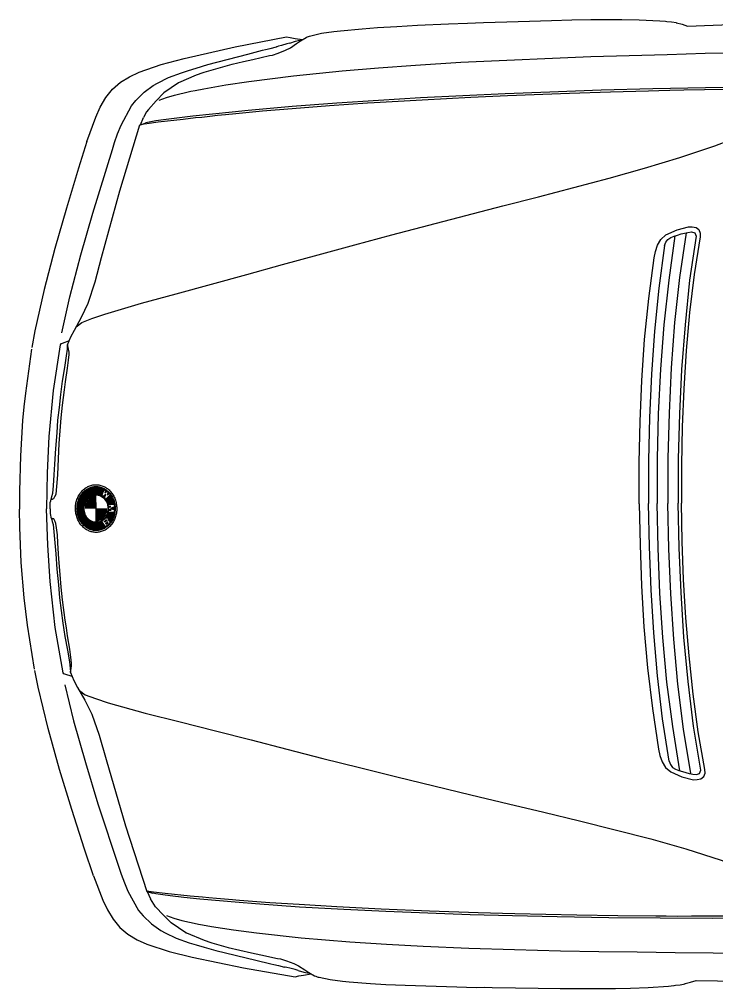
# Model space of a CAD drawing. Header units: inches. Extents: x 13 to 261, y -112 to -47.
# Drawn here: x 183.144 to 184.46, y -76.384 to -74.556 of the extents above; entities that cross this region are included whole.
import ezdxf

# ---------------------------------------------------------------- set-up
doc = ezdxf.new("R2010")
doc.units = ezdxf.units.IN
doc.header["$MEASUREMENT"] = 0

msp = doc.modelspace()

# ---------------------------------------------------------------- linework, layer by layer
at = {"linetype": 'Continuous'}
for p, q in [((184.3639, -74.5595), (184.3664, -74.56)), ((184.4054, -74.5687), (184.6564, -74.5599)), ((183.6921, -74.5875), (183.6941, -74.587)), ((183.6178, -74.6107), (183.6293, -74.6076)), ((183.4444, -74.6758), (183.4454, -74.6752)), ((183.3726, -74.7549), (183.3784, -74.7408)), ((183.2646, -75.5091), (183.2641, -75.4487)), ((183.2659, -75.5104), (183.2654, -75.4473)), ((183.2669, -75.474), (183.2667, -75.4461)), ((183.2682, -75.469), (183.2679, -75.445)), ((183.2694, -75.4659), (183.2692, -75.4439)), ((183.2707, -75.4636), (183.2705, -75.443)), ((183.272, -75.4617), (183.2718, -75.4422)), ((183.2733, -75.4601), (183.2731, -75.4414)), ((183.2746, -75.4588), (183.2744, -75.4407)), ((183.2759, -75.4576), (183.2757, -75.4401)), ((183.2771, -75.4566), (183.277, -75.4395)), ((183.2784, -75.4558), (183.2783, -75.439)), ((183.2797, -75.455), (183.2796, -75.4386)), ((183.281, -75.4544), (183.2809, -75.4382)), ((183.2823, -75.4539), (183.2822, -75.4379)), ((183.2836, -75.4535), (183.2835, -75.4376)), ((183.2849, -75.4532), (183.2848, -75.4374)), ((183.2862, -75.4529), (183.2861, -75.4373)), ((183.2875, -75.4528), (183.2874, -75.4372)), ((183.2888, -75.4527), (183.2887, -75.4372)), ((183.2901, -75.4528), (183.29, -75.4372)), ((183.2914, -75.4529), (183.2913, -75.4372)), ((183.2927, -75.4531), (183.2926, -75.4374)), ((183.294, -75.4534), (183.2939, -75.4375)), ((183.2953, -75.4538), (183.2952, -75.4378)), ((183.2966, -75.4543), (183.2965, -75.4381)), ((183.2979, -75.4549), (183.2978, -75.4384)), ((183.2992, -75.4556), (183.2991, -75.4388)), ((183.3005, -75.4523), (183.3004, -75.4393)), ((183.3018, -75.449), (183.3017, -75.4398)), ((183.303, -75.4457), (183.303, -75.4404)), ((183.3043, -75.4425), (183.3043, -75.4411)), ((183.3056, -75.4433), (183.3056, -75.4419)), ((183.3069, -75.4442), (183.3069, -75.4427)), ((183.307, -75.4478), (183.3069, -75.4457)), ((183.3083, -75.4467), (183.3082, -75.4436)), ((183.3096, -75.446), (183.3095, -75.4446)), ((183.3109, -75.4472), (183.3108, -75.4457)), ((183.3122, -75.4511), (183.3122, -75.4469)), ((183.3135, -75.45), (183.3135, -75.4483)), ((183.2554, -75.4933), (183.2551, -75.4647)), ((183.2567, -75.4968), (183.2564, -75.4611)), ((183.258, -75.4997), (183.2577, -75.4582)), ((183.2594, -75.5021), (183.2589, -75.4558)), ((183.2607, -75.5041), (183.2602, -75.4537)), ((183.262, -75.506), (183.2615, -75.4519)), ((183.2633, -75.5076), (183.2628, -75.4502)), ((183.2708, -75.4788), (183.2707, -75.4673)), ((183.2721, -75.4788), (183.272, -75.4649)), ((183.2734, -75.4788), (183.2733, -75.463)), ((183.2747, -75.4788), (183.2746, -75.4615)), ((183.276, -75.4788), (183.2759, -75.4601)), ((183.2773, -75.4788), (183.2772, -75.459)), ((183.2786, -75.4788), (183.2785, -75.458)), ((183.2799, -75.4788), (183.2798, -75.4572)), ((183.2812, -75.4787), (183.281, -75.4566)), ((183.2825, -75.4787), (183.2823, -75.456)), ((183.2838, -75.4787), (183.2836, -75.4555)), ((183.2851, -75.4787), (183.2849, -75.4552)), ((183.2864, -75.4787), (183.2862, -75.4549)), ((183.2877, -75.4787), (183.2875, -75.4548)), ((183.2893, -75.5046), (183.2888, -75.4527)), ((183.289, -75.4787), (183.2888, -75.4547)), ((183.3005, -75.4564), (183.3005, -75.4546)), ((183.3019, -75.4574), (183.3018, -75.4554)), ((183.3032, -75.4585), (183.3031, -75.4556)), ((183.3045, -75.4598), (183.3044, -75.4545)), ((183.3057, -75.4558), (183.3057, -75.4533)), ((183.3058, -75.4614), (183.3058, -75.459)), ((183.307, -75.4525), (183.307, -75.4522)), ((183.3071, -75.4633), (183.3071, -75.4606)), ((183.3084, -75.4656), (183.3084, -75.4597)), ((183.3098, -75.4686), (183.3097, -75.4586)), ((183.3109, -75.4523), (183.3109, -75.451)), ((183.3111, -75.4737), (183.311, -75.4574)), ((183.3124, -75.4707), (183.3122, -75.4563)), ((183.3137, -75.4708), (183.3135, -75.4551)), ((183.3148, -75.4516), (183.3148, -75.4497)), ((183.315, -75.4708), (183.3148, -75.454)), ((183.3163, -75.4709), (183.3161, -75.4514)), ((183.3176, -75.4709), (183.3174, -75.4532)), ((183.3189, -75.471), (183.3187, -75.4553)), ((183.3202, -75.471), (183.3201, -75.4577)), ((183.3215, -75.471), (183.3214, -75.4606)), ((183.3228, -75.4711), (183.3227, -75.4641)), ((183.254, -75.4882), (183.2539, -75.4698)), ((183.2672, -75.5116), (183.267, -75.4837)), ((183.2695, -75.4789), (183.2695, -75.4706)), ((183.2906, -75.5026), (183.2903, -75.4787)), ((183.2919, -75.5024), (183.2916, -75.4787)), ((183.2932, -75.5022), (183.2929, -75.4786)), ((183.2945, -75.5018), (183.2942, -75.4786)), ((183.2957, -75.5014), (183.2955, -75.4786)), ((183.297, -75.5008), (183.2968, -75.4786)), ((183.2983, -75.5001), (183.2981, -75.4786)), ((183.2996, -75.4993), (183.2994, -75.4786)), ((183.3009, -75.4984), (183.3007, -75.4786)), ((183.3022, -75.4972), (183.302, -75.4786)), ((183.3035, -75.4959), (183.3033, -75.4785)), ((183.3048, -75.4943), (183.3046, -75.4785)), ((183.3061, -75.4924), (183.3059, -75.4785)), ((183.3073, -75.49), (183.3072, -75.4785)), ((183.3086, -75.4867), (183.3085, -75.4785)), ((183.3113, -75.4968), (183.3112, -75.4833)), ((183.3125, -75.4833), (183.3124, -75.4736)), ((183.3137, -75.4765), (183.3137, -75.475)), ((183.3138, -75.482), (183.3138, -75.4804)), ((183.314, -75.5018), (183.3138, -75.4861)), ((183.315, -75.4759), (183.315, -75.475)), ((183.3151, -75.4819), (183.3151, -75.4809)), ((183.3153, -75.5072), (183.3151, -75.4861)), ((183.3163, -75.4754), (183.3163, -75.475)), ((183.3163, -75.4786), (183.3163, -75.4783)), ((183.3164, -75.4818), (183.3164, -75.4815)), ((183.3166, -75.5055), (183.3164, -75.486)), ((183.3176, -75.4791), (183.3176, -75.4778)), ((183.3179, -75.5036), (183.3177, -75.4859)), ((183.319, -75.4796), (183.3189, -75.4773)), ((183.3191, -75.5015), (183.319, -75.4859)), ((183.3203, -75.4801), (183.3202, -75.4767)), ((183.3204, -75.4991), (183.3203, -75.4858)), ((183.3216, -75.4806), (183.3215, -75.4762)), ((183.3217, -75.4962), (183.3216, -75.4857)), ((183.3229, -75.4811), (183.3228, -75.4757)), ((183.323, -75.4926), (183.3229, -75.4857)), ((183.3242, -75.4876), (183.3241, -75.4692)), ((183.2685, -75.5127), (183.2683, -75.4887)), ((183.2699, -75.5138), (183.2697, -75.4918)), ((183.2712, -75.5147), (183.271, -75.4941)), ((183.2725, -75.5155), (183.2723, -75.4959)), ((183.2738, -75.5162), (183.2736, -75.4975)), ((183.2751, -75.5169), (183.2749, -75.4988)), ((183.2764, -75.5175), (183.2762, -75.5)), ((183.2777, -75.518), (183.2775, -75.5009)), ((183.279, -75.5185), (183.2788, -75.5018)), ((183.2803, -75.5189), (183.2802, -75.5025)), ((183.2816, -75.5193), (183.2815, -75.5031)), ((183.2829, -75.5196), (183.2828, -75.5036)), ((183.2842, -75.5198), (183.2841, -75.504)), ((183.2855, -75.52), (183.2854, -75.5043)), ((183.292, -75.5201), (183.2919, -75.5044)), ((183.2933, -75.5199), (183.2932, -75.5042)), ((183.2946, -75.5197), (183.2945, -75.5039)), ((183.2959, -75.5195), (183.2958, -75.5035)), ((183.2972, -75.5191), (183.2971, -75.503)), ((183.2985, -75.5188), (183.2984, -75.5023)), ((183.2998, -75.5183), (183.2996, -75.5016)), ((183.301, -75.5025), (183.3009, -75.5007)), ((183.3022, -75.5013), (183.3022, -75.4997)), ((183.3035, -75.5001), (183.3035, -75.4986)), ((183.3048, -75.4989), (183.3048, -75.4972)), ((183.3049, -75.5035), (183.3049, -75.5027)), ((183.3061, -75.4976), (183.3061, -75.4956)), ((183.3062, -75.5041), (183.3061, -75.5015)), ((183.3074, -75.4965), (183.3074, -75.4938)), ((183.3075, -75.5029), (183.3074, -75.5003)), ((183.3087, -75.4959), (183.3087, -75.4914)), ((183.3087, -75.5016), (183.3087, -75.5006)), ((183.31, -75.496), (183.3099, -75.4884)), ((183.3101, -75.5066), (183.3101, -75.5041)), ((183.3126, -75.501), (183.3125, -75.4862)), ((183.2868, -75.5201), (183.2867, -75.5045)), ((183.2881, -75.5202), (183.288, -75.5046)), ((183.2894, -75.5202), (183.2893, -75.5046)), ((183.2907, -75.5202), (183.2906, -75.5046)), ((183.3011, -75.5178), (183.301, -75.5047)), ((183.3024, -75.5173), (183.3023, -75.5065)), ((183.3037, -75.5167), (183.3036, -75.5084)), ((183.305, -75.516), (183.3049, -75.5102)), ((183.3063, -75.5152), (183.3062, -75.5121)), ((183.3075, -75.5072), (183.3075, -75.5064)), ((183.3076, -75.5143), (183.3076, -75.5129)), ((183.3088, -75.5078), (183.3088, -75.5052)), ((183.3089, -75.5134), (183.3088, -75.5117)), ((183.3101, -75.5124), (183.3101, -75.5105)), ((183.3114, -75.5113), (183.3114, -75.5092)), ((183.3127, -75.51), (183.3127, -75.508)), ((183.314, -75.5087), (183.314, -75.5068)), ((183.3855, -76.2008), (183.3916, -76.2148)), ((183.4587, -76.2787), (183.4597, -76.2792)), ((183.6333, -76.3406), (183.6448, -76.3435)), ((183.708, -76.3625), (183.71, -76.3629)), ((184.3801, -76.3785), (184.3826, -76.3779)), ((184.4215, -76.3686), (184.6726, -76.3728))]:
    msp.add_line(p, q, dxfattribs=at)
for points in [[(183.6941, -74.587), (183.7145, -74.5823), (183.738, -74.5791), (183.7505, -74.5775), (183.791, -74.5737), (183.8199, -74.5714), (183.8564, -74.5696), (183.8954, -74.5672), (183.9539, -74.5647), (183.9899, -74.5629), (184.0054, -74.5627), (184.0204, -74.5621), (184.0644, -74.5607), (184.1069, -74.5593), (184.1488, -74.5579), (184.1868, -74.5571), (184.2228, -74.5563), (184.2528, -74.556), (184.2813, -74.5563), (184.3143, -74.557), (184.3529, -74.5586), (184.3634, -74.5595)], [(184.3664, -74.56), (184.3749, -74.5609), (184.3844, -74.5622)], [(184.3839, -74.5623), (184.3844, -74.5628), (184.3839, -74.5623)], [(184.3844, -74.5628), (184.3949, -74.5652), (184.4054, -74.5687)], [(183.4555, -74.6297), (183.5518, -74.6078), (183.6486, -74.5889)], [(183.6486, -74.5889), (183.6556, -74.5904), (183.6646, -74.5918), (183.6789, -74.5941)], [(183.6672, -74.6018), (183.6747, -74.5967), (183.6856, -74.5901)], [(183.6856, -74.5901), (183.6876, -74.5891), (183.6901, -74.5881)], [(183.6901, -74.5881), (183.6901, -74.5881), (183.6921, -74.5875)], [(183.6219, -74.6232), (183.6329, -74.6196), (183.6468, -74.6139), (183.6558, -74.6094), (183.6672, -74.6018)], [(183.6547, -74.6009), (183.6492, -74.6024), (183.6392, -74.605), (183.6333, -74.6066), (183.6303, -74.6076), (183.6293, -74.6076)], [(183.6547, -74.6009), (183.6652, -74.5973), (183.6787, -74.5942)], [(183.3239, -74.7883), (183.3297, -74.7718), (183.3361, -74.7557), (183.3558, -74.719), (183.3642, -74.709), (183.3795, -74.6933), (183.3969, -74.6807), (183.4049, -74.6761), (183.4258, -74.6659), (183.4502, -74.6567), (183.4632, -74.6526), (183.4781, -74.648), (183.5001, -74.6413), (183.5754, -74.6216), (183.6033, -74.6143), (183.6088, -74.6128), (183.6178, -74.6107)], [(183.4082, -74.7086), (183.4221, -74.7035), (183.4371, -74.6988), (183.4655, -74.6921), (183.4655, -74.6921), (183.468, -74.6915), (183.476, -74.69), (183.4925, -74.6868), (183.5339, -74.6795), (183.5773, -74.6731), (183.6618, -74.6623), (183.7532, -74.653), (183.8221, -74.6474), (183.8916, -74.6423), (183.9775, -74.637), (184.064, -74.6327), (184.1505, -74.6289), (184.223, -74.6263), (184.2949, -74.6241), (184.3669, -74.622), (184.4384, -74.6199), (184.5139, -74.6182), (184.5894, -74.616), (184.6919, -74.6141)], [(183.4927, -74.6558), (183.5062, -74.6517), (183.5236, -74.6465), (183.5456, -74.6408), (183.5675, -74.6357), (183.585, -74.6315), (183.6164, -74.6242), (183.6219, -74.6232)], [(183.2718, -74.7863), (183.2884, -74.7402), (183.2968, -74.7216), (183.3076, -74.7035), (183.32, -74.6879), (183.3349, -74.6747), (183.3518, -74.6641), (183.3702, -74.6554), (183.4121, -74.641), (183.4555, -74.6297)], [(183.4454, -74.6752), (183.4787, -74.6609), (183.4912, -74.6563), (183.4927, -74.6558)], [(183.4444, -74.6758), (183.417, -74.6945), (183.4027, -74.7095)], [(184.508, -74.6877), (184.437, -74.6889), (184.3985, -74.6897), (184.372, -74.69), (184.351, -74.6906), (184.3315, -74.6913), (184.2601, -74.693), (184.1826, -74.6957), (184.0656, -74.7002), (183.9961, -74.7033), (183.9047, -74.7081), (183.8137, -74.7135), (183.8012, -74.7141), (183.7298, -74.7192), (183.6588, -74.7248), (183.6034, -74.7293), (183.5464, -74.7348), (183.5394, -74.7354), (183.5334, -74.736), (183.5184, -74.7376), (183.5034, -74.7392), (183.4885, -74.7409), (183.4765, -74.742), (183.4535, -74.7447), (183.4065, -74.7501), (183.3846, -74.7533), (183.3756, -74.7544), (183.3716, -74.7549)], [(184.5225, -74.6841), (184.439, -74.6849), (184.3395, -74.6872), (184.2425, -74.6896), (184.1455, -74.693), (184.0611, -74.6962), (183.9811, -74.7), (183.9016, -74.7042), (183.8222, -74.7089), (183.7432, -74.7141), (183.6593, -74.7203), (183.5763, -74.7281), (183.5459, -74.7308), (183.4714, -74.7385), (183.4415, -74.7423), (183.416, -74.7455), (183.402, -74.7476), (183.389, -74.7498), (183.383, -74.7513)], [(183.4027, -74.7095), (183.3878, -74.7258), (183.3844, -74.7303), (183.3784, -74.7408)], [(183.2514, -75.1359), (183.2624, -75.1279), (183.2813, -75.1202), (183.3053, -75.112), (183.3746, -75.0914), (183.4404, -75.0738), (183.5068, -75.0557), (183.5736, -75.0371), (183.6409, -75.0185), (183.7083, -74.9999), (183.7776, -74.9813), (183.8474, -74.9627), (183.9168, -74.944), (183.9866, -74.9259), (184.057, -74.9078), (184.1238, -74.8907), (184.1907, -74.8731), (184.2575, -74.8555), (184.3243, -74.8369), (184.3907, -74.8168), (184.4565, -74.7947), (184.5452, -74.7604), (184.5825, -74.7431)], [(183.3726, -74.7549), (183.3766, -74.7534), (183.383, -74.7513)], [(183.2741, -75.0913), (183.2872, -75.0512), (183.2993, -75.0051), (183.3337, -74.8793), (183.3716, -74.7549)], [(183.2718, -74.7863), (183.2558, -74.8369), (183.233, -74.9122), (183.2111, -74.9879), (183.1913, -75.0655), (183.1735, -75.1437), (183.1678, -75.1752)], [(183.2244, -75.1473), (183.2395, -75.0791), (183.2603, -74.9999), (183.2826, -74.9217), (183.32, -74.8014), (183.3239, -74.7883)], [(184.3424, -75.0057), (184.3447, -74.9937), (184.3486, -74.9817), (184.355, -74.9711), (184.3645, -74.9625), (184.3854, -74.9528), (184.4073, -74.9472)], [(184.4073, -74.9472), (184.4143, -74.9471), (184.4213, -74.9485), (184.4269, -74.9525), (184.4294, -74.959), (184.429, -74.966)], [(184.3815, -74.9644), (184.3697, -75.048), (184.3605, -75.1321), (184.3542, -75.2161), (184.35, -75.3002), (184.3482, -75.3847), (184.348, -75.4692)], [(184.3616, -74.9826), (184.3641, -74.9765), (184.368, -74.971), (184.3735, -74.9675), (184.38, -74.9649), (184.3865, -74.9628), (184.393, -74.9608), (184.3994, -74.9592), (184.4059, -74.9577), (184.4129, -74.9566), (184.4189, -74.9585), (184.4215, -74.965)], [(184.4024, -74.9587), (184.3902, -75.0428), (184.3809, -75.1279), (184.3747, -75.213), (184.3705, -75.2985), (184.3682, -75.3835), (184.368, -75.469)], [(184.4215, -74.965), (184.4092, -75.0481), (184.4005, -75.1322), (184.3937, -75.2163), (184.39, -75.3003), (184.3877, -75.3848), (184.3875, -75.4688)], [(184.429, -74.966), (184.4176, -75.0371), (184.4093, -75.1086), (184.4029, -75.1807), (184.3981, -75.2527), (184.3952, -75.3248), (184.3939, -75.3968), (184.394, -75.4688)], [(184.3616, -74.9826), (184.3509, -75.0632), (184.3431, -75.1442), (184.3373, -75.2253), (184.3335, -75.3068), (184.3318, -75.3878), (184.3315, -75.4694)], [(184.314, -75.4695), (184.3143, -75.392), (184.3156, -75.3145), (184.3189, -75.237), (184.3242, -75.1599), (184.332, -75.0828), (184.3424, -75.0057)], [(183.2353, -75.1701), (183.2411, -75.1551), (183.248, -75.142), (183.2613, -75.1179), (183.2741, -75.0913)], [(183.2213, -75.1698), (183.208, -75.2559), (183.1998, -75.343), (183.1964, -75.4115), (183.1955, -75.4795)], [(183.2353, -75.1701), (183.2353, -75.1706), (183.2353, -75.1721), (183.2358, -75.1741), (183.2364, -75.1781), (183.2374, -75.1836), (183.2374, -75.1881), (183.2365, -75.1991), (183.2347, -75.2142), (183.2309, -75.2397), (183.229, -75.2547), (183.2267, -75.2692), (183.2253, -75.2837), (183.2225, -75.3078), (183.2207, -75.3318), (183.2189, -75.3558), (183.2172, -75.3848), (183.216, -75.4143), (183.2151, -75.4303), (183.2137, -75.4438), (183.2128, -75.4519), (183.2108, -75.4569), (183.2089, -75.4604), (183.2069, -75.4609), (183.2059, -75.4614), (183.2049, -75.4614), (183.2044, -75.4614), (183.2044, -75.4604), (183.2049, -75.4589), (183.2058, -75.4559), (183.2073, -75.4499), (183.2087, -75.4359), (183.21, -75.4154), (183.2113, -75.3949), (183.213, -75.3654), (183.2153, -75.3358), (183.217, -75.3118), (183.2198, -75.2878), (183.2226, -75.2638), (183.2259, -75.2382), (183.2302, -75.2127), (183.2335, -75.1907), (183.2349, -75.1781), (183.2353, -75.1721), (183.2353, -75.1701)], [(183.2383, -75.1624), (183.2248, -75.1672), (183.2228, -75.1683), (183.2213, -75.1698)], [(183.1673, -75.1778), (183.1556, -75.2609), (183.1528, -75.2869), (183.1501, -75.3129), (183.1461, -75.3795), (183.1442, -75.446), (183.1445, -75.48)], [(183.2025, -75.4795), (183.2025, -75.4755), (183.2025, -75.471), (183.2024, -75.4675), (183.2034, -75.4639), (183.2044, -75.4609)], [(183.1727, -75.7817), (183.1595, -75.6988), (183.1563, -75.6729), (183.153, -75.6469), (183.1479, -75.5804), (183.1449, -75.514), (183.1445, -75.48)], [(183.2268, -75.7887), (183.212, -75.7029), (183.2023, -75.616), (183.1977, -75.5475), (183.1955, -75.4795)], [(183.2025, -75.4795), (183.2026, -75.4835), (183.2026, -75.4879), (183.2027, -75.4914), (183.2037, -75.4949), (183.2047, -75.4979)], [(184.314, -75.4695), (184.3157, -75.547), (184.3184, -75.6245), (184.3231, -75.7019), (184.3298, -75.7789), (184.339, -75.8558), (184.3506, -75.9327)], [(184.3704, -75.9555), (184.3581, -75.8751), (184.3489, -75.7942), (184.3417, -75.7133), (184.3365, -75.6318), (184.3332, -75.5508), (184.3315, -75.4694)], [(184.3905, -75.9733), (184.3773, -75.89), (184.3665, -75.8061), (184.3588, -75.7221), (184.353, -75.6382), (184.3498, -75.5537), (184.348, -75.4692)], [(184.4116, -75.9787), (184.3978, -75.8948), (184.387, -75.8099), (184.3793, -75.7249), (184.3735, -75.6395), (184.3698, -75.5545), (184.368, -75.469)], [(184.4305, -75.972), (184.4168, -75.8891), (184.4065, -75.8052), (184.3983, -75.7213), (184.393, -75.6373), (184.3893, -75.5528), (184.3875, -75.4688)], [(184.438, -75.9709), (184.4254, -75.9), (184.4157, -75.8286), (184.4081, -75.7567), (184.4019, -75.6847), (184.3978, -75.6128), (184.3951, -75.5408), (184.394, -75.4688)], [(183.2408, -75.7881), (183.2408, -75.7876), (183.2408, -75.7861), (183.2413, -75.7841), (183.2417, -75.7801), (183.2427, -75.7746), (183.2426, -75.7701), (183.2416, -75.7591), (183.2394, -75.7441), (183.2352, -75.7187), (183.2331, -75.7037), (183.2304, -75.6892), (183.2288, -75.6747), (183.2256, -75.6508), (183.2234, -75.6268), (183.2212, -75.6028), (183.2189, -75.5738), (183.2171, -75.5443), (183.216, -75.5283), (183.2144, -75.5148), (183.2133, -75.5069), (183.2112, -75.5019), (183.2092, -75.4984), (183.2072, -75.4979), (183.2062, -75.4974), (183.2052, -75.4974), (183.2047, -75.4974), (183.2047, -75.4984), (183.2052, -75.4999), (183.2063, -75.5029), (183.2078, -75.5089), (183.2094, -75.5229), (183.2111, -75.5434), (183.2128, -75.5639), (183.2151, -75.5933), (183.2178, -75.6228), (183.22, -75.6468), (183.2233, -75.6708), (183.2265, -75.6947), (183.2302, -75.7202), (183.2349, -75.7457), (183.2386, -75.7676), (183.2402, -75.7801), (183.2408, -75.7861), (183.2408, -75.7881)], [(183.3139, -75.5069), (183.3071, -75.5133), (183.3, -75.5034), (183.3071, -75.4967)], [(183.3085, -75.5019), (183.3057, -75.5046), (183.3046, -75.503), (183.3074, -75.5003)], [(183.3098, -75.5043), (183.3072, -75.5067), (183.3083, -75.5083), (183.3109, -75.5059), (183.3109, -75.5059)], [(183.2842, -76.1712), (183.2673, -76.1209), (183.2431, -76.0461), (183.2199, -75.9708), (183.1988, -75.8935), (183.1796, -75.8157), (183.1733, -75.7842)], [(183.244, -75.7958), (183.2303, -75.7912), (183.2283, -75.7902), (183.2268, -75.7887)], [(183.2408, -75.7881), (183.2469, -75.8031), (183.2541, -75.816), (183.2678, -75.8399), (183.281, -75.8663)], [(183.2303, -75.8112), (183.2466, -75.8791), (183.2688, -75.9579), (183.2925, -76.0357), (183.3321, -76.1553), (183.3362, -76.1683)], [(183.2575, -75.8221), (183.2687, -75.8299), (183.2878, -75.8372), (183.3118, -75.845), (183.3815, -75.8644), (183.4476, -75.8808), (183.5143, -75.8977), (183.5815, -75.9151), (183.6491, -75.9325), (183.7168, -75.9499), (183.7864, -75.9672), (183.8566, -75.9846), (183.9263, -76.002), (183.9964, -76.0189), (184.0671, -76.0357), (184.1342, -76.0516), (184.2014, -76.068), (184.2685, -76.0844), (184.3357, -76.1018), (184.4023, -76.1207), (184.4685, -76.1417), (184.5578, -76.1744), (184.5955, -76.191)], [(183.281, -75.8663), (183.2949, -75.9061), (183.3078, -75.952), (183.3444, -76.0772), (183.3845, -76.2009)], [(184.3506, -75.9327), (184.3533, -75.9447), (184.3574, -75.9566), (184.364, -75.9671), (184.3735, -75.9755), (184.3946, -75.9848), (184.4167, -75.9901)], [(184.3704, -75.9555), (184.3729, -75.9615), (184.377, -75.967), (184.3825, -75.9704), (184.389, -75.9729), (184.3955, -75.9748), (184.402, -75.9767), (184.4086, -75.9782), (184.4151, -75.9796), (184.4221, -75.9806), (184.4281, -75.9785), (184.4305, -75.972)], [(184.4167, -75.9901), (184.4237, -75.99), (184.4306, -75.9885), (184.4361, -75.9844), (184.4386, -75.9779), (184.438, -75.9709)], [(183.2842, -76.1712), (183.3016, -76.2171), (183.3103, -76.2355), (183.3215, -76.2534), (183.3341, -76.2688), (183.3492, -76.2817), (183.3663, -76.292), (183.3849, -76.3004), (183.427, -76.314), (183.4706, -76.3246)], [(183.3362, -76.1683), (183.3424, -76.1847), (183.349, -76.2007), (183.3693, -76.237), (183.3779, -76.2469), (183.3936, -76.2623), (183.4112, -76.2746), (183.4192, -76.279), (183.4403, -76.2889), (183.4649, -76.2976), (183.4779, -76.3015), (183.493, -76.3059), (183.515, -76.3122), (183.5907, -76.3305), (183.6187, -76.3373), (183.6243, -76.3387), (183.6333, -76.3406)], [(184.522, -76.2477), (184.451, -76.2478), (184.4125, -76.2477), (184.386, -76.2479), (184.365, -76.2476), (184.3455, -76.2473), (184.274, -76.2469), (184.1964, -76.2456), (184.0794, -76.2431), (184.0099, -76.2413), (183.9184, -76.2381), (183.8273, -76.2344), (183.8148, -76.234), (183.7433, -76.2301), (183.6722, -76.2258), (183.6167, -76.2223), (183.5597, -76.2178), (183.5527, -76.2173), (183.5467, -76.2169), (183.5316, -76.2155), (183.5166, -76.2142), (183.5016, -76.2128), (183.4896, -76.2119), (183.4666, -76.2096), (183.4195, -76.205), (183.3975, -76.2022), (183.3885, -76.2013), (183.3845, -76.2009)], [(183.3855, -76.2008), (183.3895, -76.2023), (183.396, -76.2042)], [(183.4165, -76.2457), (183.4013, -76.2297), (183.3977, -76.2252), (183.3916, -76.2148)], [(184.5365, -76.251), (184.453, -76.2518), (184.3535, -76.2512), (184.2565, -76.2506), (184.1595, -76.2489), (184.0749, -76.2472), (183.9949, -76.2449), (183.9154, -76.2421), (183.8359, -76.2388), (183.7568, -76.235), (183.6728, -76.2303), (183.5897, -76.224), (183.5592, -76.2218), (183.4846, -76.2155), (183.4546, -76.2122), (183.4291, -76.2095), (183.4151, -76.2076), (183.4021, -76.2057), (183.396, -76.2042)], [(183.4587, -76.2787), (183.431, -76.2604), (183.4165, -76.2457)], [(183.4219, -76.2465), (183.436, -76.2514), (183.451, -76.2558), (183.4796, -76.262), (183.4796, -76.262), (183.4821, -76.2625), (183.4901, -76.2639), (183.5066, -76.2668), (183.5482, -76.2734), (183.5917, -76.279), (183.6763, -76.2882), (183.7679, -76.2959), (183.8369, -76.3003), (183.9065, -76.3042), (183.9925, -76.3079), (184.079, -76.3106), (184.1655, -76.3129), (184.2381, -76.3142), (184.3101, -76.3151), (184.3821, -76.3159), (184.4536, -76.3168), (184.5291, -76.3171), (184.6046, -76.3179), (184.7071, -76.318)], [(183.4597, -76.2792), (183.4933, -76.2929), (183.5059, -76.2973), (183.5074, -76.2978)], [(183.5074, -76.2978), (183.5209, -76.3016), (183.5385, -76.3065), (183.5605, -76.3118), (183.5826, -76.3166), (183.6001, -76.3204), (183.6316, -76.3271), (183.6372, -76.3281)], [(183.4706, -76.3246), (183.5673, -76.3447), (183.6645, -76.3619)], [(183.6372, -76.3281), (183.6482, -76.3315), (183.6622, -76.3369), (183.6713, -76.3413), (183.6828, -76.3487)], [(183.6704, -76.3498), (183.6648, -76.3483), (183.6548, -76.3459), (183.6488, -76.3445), (183.6458, -76.3435), (183.6448, -76.3435)], [(183.6645, -76.3619), (183.6714, -76.3603), (183.6804, -76.3587), (183.6947, -76.3561)], [(183.6704, -76.3498), (183.6809, -76.3532), (183.6945, -76.356)], [(183.6828, -76.3487), (183.6904, -76.3536), (183.7014, -76.36)], [(183.7014, -76.36), (183.7035, -76.361), (183.706, -76.362)], [(183.706, -76.362), (183.706, -76.362), (183.708, -76.3625)], [(183.71, -76.3629), (183.7305, -76.3673), (183.754, -76.3701), (183.7665, -76.3714), (183.8071, -76.3746), (183.8361, -76.3763), (183.8726, -76.3775), (183.9116, -76.3791), (183.9701, -76.3806), (184.0062, -76.3818), (184.0217, -76.3817), (184.0367, -76.382), (184.0807, -76.3826), (184.1232, -76.3833), (184.1652, -76.3839), (184.2032, -76.384), (184.2392, -76.3842), (184.2692, -76.3839), (184.2977, -76.3832), (184.3307, -76.3819), (184.3691, -76.3796), (184.3796, -76.3785)], [(184.3826, -76.3779), (184.3911, -76.3769), (184.4006, -76.3754)], [(184.4001, -76.3753), (184.4006, -76.3748), (184.4001, -76.3753)], [(184.4006, -76.3748), (184.4111, -76.3722), (184.4215, -76.3686)]]:
    msp.add_lwpolyline(points, dxfattribs=at)
for points in [[(183.2886, -75.4337, -0.056462), (183.2963, -75.4345, -0.055115), (183.3036, -75.437, -0.052786), (183.3104, -75.4411, -0.05002), (183.3163, -75.4466, -0.047333), (183.3212, -75.4534, -0.045092), (183.3249, -75.4611, -0.043513), (183.3272, -75.4696, -0.042704), (183.328, -75.4783, -0.042704), (183.3274, -75.4871, -0.043513), (183.3252, -75.4956, -0.045092), (183.3217, -75.5034, -0.047333), (183.3169, -75.5102, -0.05002), (183.311, -75.5159, -0.052786), (183.3043, -75.5201, -0.055115), (183.297, -75.5227, -0.056462), (183.2894, -75.5237, -0.056462), (183.2818, -75.5229, -0.055115), (183.2745, -75.5204, -0.052786), (183.2677, -75.5163, -0.05002), (183.2618, -75.5107, -0.047333), (183.2568, -75.504, -0.045092), (183.2532, -75.4962, -0.043513), (183.2509, -75.4878, -0.042704), (183.25, -75.479, -0.042704), (183.2507, -75.4702, -0.043513), (183.2529, -75.4618, -0.045092), (183.2564, -75.454, -0.047333), (183.2612, -75.4471, -0.05002), (183.267, -75.4415, -0.052786), (183.2737, -75.4372, -0.055115), (183.281, -75.4346, -0.056462)], [(183.325, -75.4784, -0.042704), (183.3244, -75.4865, -0.043513), (183.3224, -75.4943, -0.045092), (183.3192, -75.5015, -0.047333), (183.3148, -75.5078, -0.05002), (183.3094, -75.513, -0.052786), (183.3032, -75.5169, -0.055115), (183.2964, -75.5194, -0.056462), (183.2894, -75.5202, -0.056462), (183.2824, -75.5195, -0.055115), (183.2756, -75.5172, -0.052786), (183.2694, -75.5134, -0.05002), (183.2639, -75.5083, -0.047333), (183.2593, -75.502, -0.045092), (183.2559, -75.4949, -0.043513), (183.2538, -75.4871, -0.042704), (183.253, -75.479, -0.042704), (183.2537, -75.4709, -0.043513), (183.2556, -75.4631, -0.045092), (183.2589, -75.4559, -0.047333), (183.2633, -75.4495, -0.05002), (183.2687, -75.4443, -0.052786), (183.2749, -75.4404, -0.055115), (183.2817, -75.438, -0.056462), (183.2887, -75.4371, -0.056462), (183.2957, -75.4379, -0.055115), (183.3025, -75.4402, -0.052786), (183.3087, -75.444, -0.05002), (183.3142, -75.4491, -0.047333), (183.3188, -75.4553, -0.045092), (183.3222, -75.4625, -0.043513), (183.3243, -75.4703, -0.042704)], [(183.3115, -75.4785, -0.042704), (183.3112, -75.4835, -0.043513), (183.3099, -75.4884, -0.045092), (183.3079, -75.4929, -0.047333), (183.3051, -75.4969, -0.05002), (183.3017, -75.5002, -0.052786), (183.2979, -75.5026, -0.055115), (183.2937, -75.5041, -0.056462), (183.2893, -75.5046, -0.056462), (183.2849, -75.5042, -0.055115), (183.2806, -75.5027, -0.052786), (183.2767, -75.5004, -0.05002), (183.2733, -75.4972, -0.047333), (183.2705, -75.4933, -0.045092), (183.2683, -75.4888, -0.043513), (183.267, -75.4839, -0.042704), (183.2665, -75.4789, -0.042704), (183.2669, -75.4738, -0.043513), (183.2682, -75.4689, -0.045092), (183.2702, -75.4644, -0.047333), (183.273, -75.4605, -0.05002), (183.2764, -75.4572, -0.052786), (183.2802, -75.4548, -0.055115), (183.2844, -75.4533, -0.056462), (183.2888, -75.4527, -0.056462), (183.2932, -75.4532, -0.055115), (183.2974, -75.4546, -0.052786), (183.3014, -75.457, -0.05002), (183.3048, -75.4602, -0.047333), (183.3076, -75.4641, -0.045092), (183.3097, -75.4686, -0.043513), (183.3111, -75.4734, -0.042704)]]:
    msp.add_lwpolyline(points, format="xyb", close=True, dxfattribs=at)
for points in [[(183.3159, -75.453), (183.3072, -75.4608), (183.3049, -75.458), (183.3072, -75.452), (183.3027, -75.456), (183.2998, -75.4541), (183.3043, -75.4425), (183.3074, -75.4445), (183.3057, -75.449), (183.3093, -75.4457), (183.312, -75.4482), (183.3101, -75.453), (183.3135, -75.45)], [(183.3233, -75.4856), (183.3122, -75.4862), (183.3126, -75.482), (183.3172, -75.4818), (183.3126, -75.48), (183.3125, -75.477), (183.3171, -75.4751), (183.3126, -75.4749), (183.312, -75.4707), (183.3232, -75.4711), (183.3236, -75.4754), (183.316, -75.4784), (183.3237, -75.4814)]]:
    msp.add_lwpolyline(points, close=True, dxfattribs=at)
for points in [[(183.3071, -75.4967, -0.053032), (183.3077, -75.4963, -0.055748), (183.3083, -75.496, -0.057627), (183.3089, -75.4959, -0.058156), (183.3095, -75.4959, -0.057179), (183.3102, -75.4961, -0.054981), (183.3108, -75.4964, -0.052134), (183.3113, -75.4968, -0.049237), (183.3117, -75.4974, -0.046745), (183.3121, -75.498, -0.044932), (183.3123, -75.4987, -0.043938), (183.3124, -75.4995, -0.043818), (183.3123, -75.5002, -0.044576), (183.3122, -75.5009, -0.044576)], [(183.3074, -75.5003, -0.051748), (183.3076, -75.5002, -0.054351), (183.3077, -75.5001, -0.056193), (183.3079, -75.5001, -0.056799), (183.3081, -75.5001, -0.055997), (183.3083, -75.5001, -0.054011), (183.3084, -75.5002, -0.051346), (183.3086, -75.5003, -0.048556), (183.3087, -75.5005, -0.046081), (183.3088, -75.5006, -0.044201), (183.3088, -75.5008, -0.043062), (183.3089, -75.501, -0.042729), (183.3089, -75.5012, -0.043217), (183.3088, -75.5014, -0.044502), (183.3088, -75.5016, -0.04651), (183.3087, -75.5017, -0.049071), (183.3085, -75.5019, -0.049071)], [(183.3109, -75.5059, 0.049195), (183.311, -75.5057, 0.046619), (183.3111, -75.5056, 0.044593), (183.3111, -75.5054, 0.043291), (183.3112, -75.5052, 0.042789), (183.3112, -75.505, 0.04311), (183.3112, -75.5048, 0.044241), (183.3111, -75.5046, 0.046119), (183.311, -75.5044, 0.048595), (183.3109, -75.5043, 0.051392), (183.3107, -75.5042, 0.054067), (183.3106, -75.5041, 0.056064), (183.3104, -75.5041, 0.056876), (183.3102, -75.5041, 0.056274), (183.3101, -75.5041, 0.054429), (183.3099, -75.5042, 0.051819), (183.3098, -75.5043, 0.051819)], [(183.3122, -75.5009, -0.057431), (183.3127, -75.501, -0.05562), (183.3133, -75.5013, -0.052954), (183.3138, -75.5016, -0.050038), (183.3142, -75.5021, -0.047381), (183.3146, -75.5026, -0.045314), (183.3148, -75.5033, -0.044018), (183.3149, -75.5039, -0.04357), (183.3149, -75.5046, -0.043992), (183.3148, -75.5053, -0.045263), (183.3146, -75.5059, -0.047309), (183.3143, -75.5065, -0.049952), (183.3139, -75.5069, -0.049952)]]:
    msp.add_lwpolyline(points, format="xyb", dxfattribs=at)

doc.saveas('drawing.dxf')
